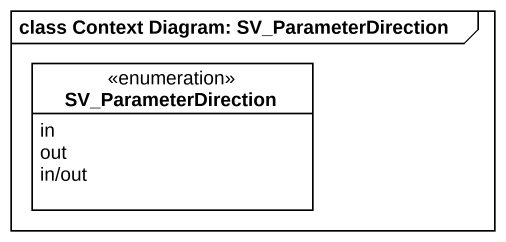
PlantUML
@startuml
mainframe class Context Diagram: SV_ParameterDirection
hide circle
hide empty members
enum SV_ParameterDirection #FFFFFF {
  in
  out
  in/out
}
@enduml
